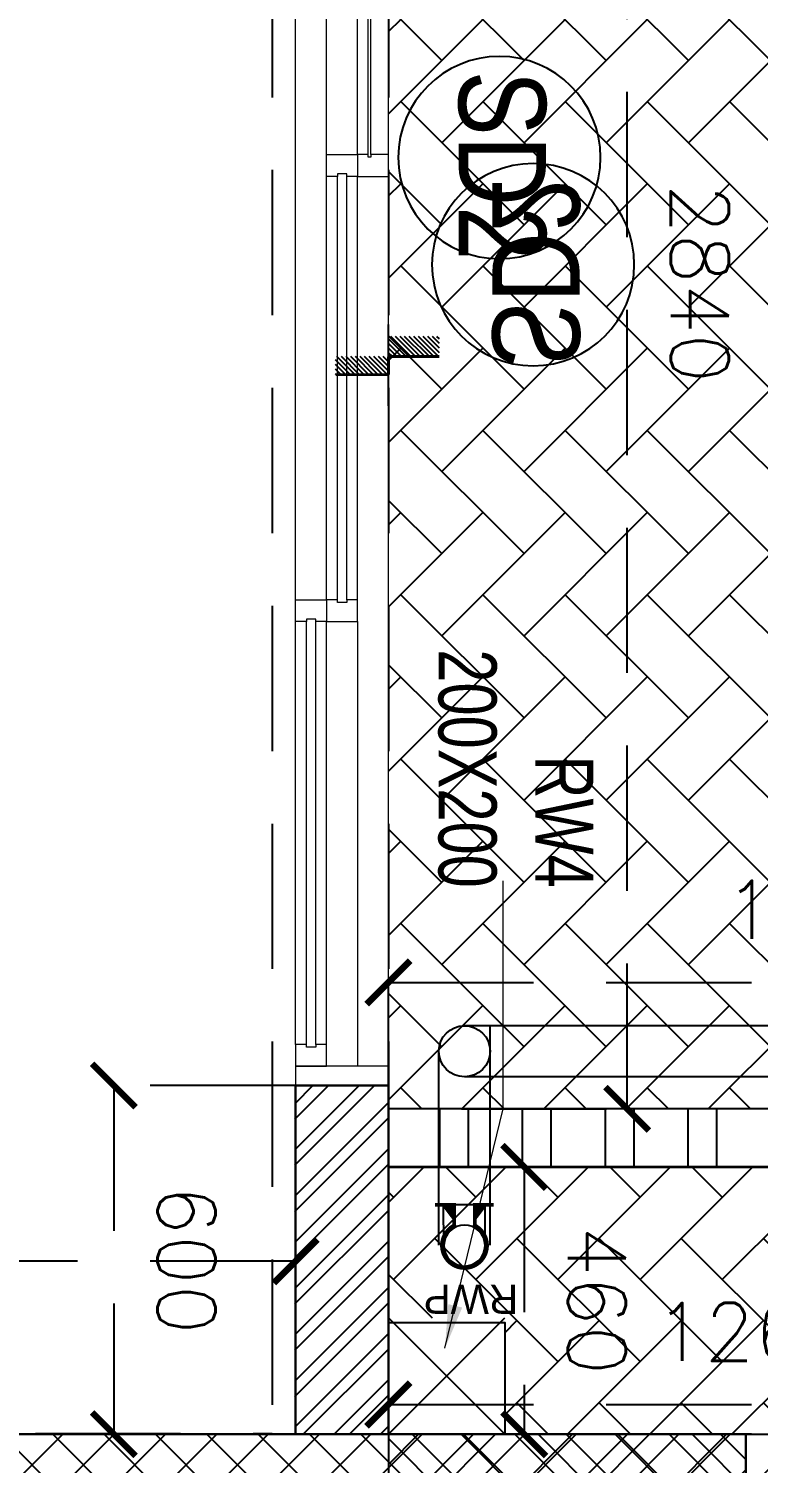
# Model space of a CAD drawing. Header units: millimetres. Extents: x -414464 to 1686, y -90036 to 108605.
# Drawn here: x -103724 to -102469, y -85735 to -83266 of the extents above; entities that cross this region are included whole.
import ezdxf
from ezdxf.enums import TextEntityAlignment as Align

# ---------------------------------------------------------------- set-up
doc = ezdxf.new("R2010")
doc.units = ezdxf.units.MM
doc.header["$LTSCALE"] = 1000
doc.header["$MEASUREMENT"] = 0
for name, pattern in [('$1$AUDIT_D_120904163729-0', [0]), ('$36$HIDDEN', [0.375, 0.25, -0.125]), ('3BHK-A$1$AUDIT_D_120904163729-0', [0]), ('AUDIT_D_120904163729-0', [0]), ('T8(T9 IS SIMILAR) - DIMENSION & TEXTING$1$AUDIT_D_120904163729-0', [0]), ('T8(T9 IS SIMILAR) - DIMENSION & TEXTING$1$HIDDEN', [0.375, 0.25, -0.125]), ('T8(T9 IS SIMILAR) - TYPICAL FLOOR ELEVATION$1$AUDIT_D_120904163729-0', [0]), ('T8(T9 IS SIMILAR)$1$$0$HIDDEN', [0.375, 0.25, -0.125])]:
    doc.linetypes.add(name, pattern=pattern)
doc.layers.get('0').update_dxf_attribs({"linetype": 'AUDIT_D_120904163729-0'})
for name, color, linetype in [('$0$A-HATCH -160', 251, '$1$AUDIT_D_120904163729-0'), ('$21$A-DIMENSIONS', 2, '$36$HIDDEN'), ('3BHK-A$1$$1$CUT-OUT', 49, 'Continuous'), ('3BHK-A$1$A-DECK SUNK 125', 8, 'Continuous'), ('3BHK-A$1$A-Elev Feature-Chajja', 13, 'Continuous'), ('3BHK-A$1$A-HATCH -160', 251, '3BHK-A$1$AUDIT_D_120904163729-0'), ('3BHK-A$1$a-tile drop', 3, 'Continuous'), ('3BHK-A$1$a-window-no', 125, 'Continuous'), ('3BHK-A$1$APT PLANS-typ$0$TILEDROP', 3, 'Continuous'), ('3BHK-A$1$CUT-OUT', 49, 'Continuous'), ('a-rcc', 3, 'Continuous'), ('T8(T9 IS SIMILAR) - DIMENSION & TEXTING$1$A-DIMENSIONS', 2, 'T8(T9 IS SIMILAR) - DIMENSION & TEXTING$1$HIDDEN'), ('T8(T9 IS SIMILAR) - DIMENSION & TEXTING$1$A-PLUMBING', 7, 'T8(T9 IS SIMILAR) - DIMENSION & TEXTING$1$AUDIT_D_120904163729-0'), ('T8(T9 IS SIMILAR) - DIMENSION & TEXTING$1$A-RWS NOS.', 1, 'T8(T9 IS SIMILAR) - DIMENSION & TEXTING$1$AUDIT_D_120904163729-0'), ('T8(T9 IS SIMILAR) - DIMENSION & TEXTING$1$a-window-no', 125, 'Continuous'), ('T8(T9 IS SIMILAR) - DIMENSION & TEXTING$1$RAILING', 35, 'Continuous'), ('T8(T9 IS SIMILAR) - DIMENSION & TEXTING$1$U-TI-EXT-PIPE', 7, 'Continuous'), ('T8(T9 IS SIMILAR) - DIMENSION & TEXTING$1$U-TI-EXT-SUP', 7, 'Continuous'), ('T8(T9 IS SIMILAR) - DIMENSION & TEXTING$1$U-TI-TEXT', 7, 'Continuous'), ('T8(T9 IS SIMILAR) - TYPICAL FLOOR ELEVATION$1$A-WALL HATCH', 252, 'T8(T9 IS SIMILAR) - TYPICAL FLOOR ELEVATION$1$AUDIT_D_120904163729-0'), ('T8(T9 IS SIMILAR) - TYPICAL FLOOR ELEVATION$1$A-WALL-FEATURES', 6, 'T8(T9 IS SIMILAR) - TYPICAL FLOOR ELEVATION$1$AUDIT_D_120904163729-0'), ('T8(T9 IS SIMILAR)$1$$6$a-beam 2', 50, 'Continuous'), ('T8(T9 IS SIMILAR)$1$S-BEAM', 20, 'T8(T9 IS SIMILAR)$1$$0$HIDDEN')]:
    doc.layers.add(name, color=color, linetype=linetype)
for name, color, linetype, lineweight in [('3BHK-A$1$A-WALL- 160', 6, 'Continuous', 30), ('3BHK-A$1$Window', 4, 'Continuous', 20), ('T8(T9 IS SIMILAR) - DIMENSION & TEXTING$1$R0-18-10-2014-T1-1st Podium Floor Plan$0$Text', 2, 'Continuous', 0), ('T8(T9 IS SIMILAR)$1$D&W', 8, 'Continuous', 25)]:
    doc.layers.add(name, color=color, linetype=linetype, lineweight=lineweight)
doc.layers.add('T8(T9 IS SIMILAR) - DIMENSION & TEXTING$1$U-IPD-75mm RWP PIPE', color=7, linetype='Continuous', true_color=0x2a00ff)
doc.styles.add('3BHK-A$1$LODHA STANDERD', font='sanss___.ttf')
doc.styles.add('T8(T9 IS SIMILAR) - DIMENSION & TEXTING$1$arial', font='sanss___.ttf')
doc.styles.add('T8(T9 IS SIMILAR) - DIMENSION & TEXTING$1$ARIAL ARROW', font='swisscl.ttf')
doc.styles.add('T8(T9 IS SIMILAR) - DIMENSION & TEXTING$1$LODHA STANDERD', font='sanss___.ttf')
doc.styles.add('T8(T9 IS SIMILAR) - DIMENSION & TEXTING$1$Romans 1', font='romans.shx', dxfattribs={"height": 100})
doc.styles.add('T8(T9 IS SIMILAR) - DIMENSION & TEXTING$1$Tahoma', font='tahoma.ttf')
doc.dimstyles.new('T8(T9 IS SIMILAR) - DIMENSION & TEXTING$1$ALPINE S', dxfattribs={"dimscale": 0, "dimtxt": 100, "dimasz": 75, "dimexe": 0, "dimexo": 0, "dimgap": 75, "dimtad": 1, "dimdec": 0, "dimzin": 0, "dimdsep": 46, "dimtxsty": 'T8(T9 IS SIMILAR) - DIMENSION & TEXTING$1$Romans 1', "dimblk": 'T8(T9 IS SIMILAR) - DIMENSION & TEXTING$1$_ArchTick', "dimcen": 0.09, "dimclrd": 256, "dimclre": 256, "dimclrt": 7, "dimadec": 0, "dimazin": 0, "dimtfac": 1, "dimtdec": 0, "dimtofl": 0, "dimtmove": 1, "dimatfit": 0, "dimldrblk": 'T8(T9 IS SIMILAR) - DIMENSION & TEXTING$1$_Open90', "dimfxl": 1, "dimtolj": 1, "dimtzin": 0, "dimarcsym": 0})
doc.dimstyles.new('T8(T9 IS SIMILAR) - DIMENSION & TEXTING$1$SAMATA STD', dxfattribs={"dimtxt": 100, "dimasz": 50, "dimexe": 50, "dimexo": 50, "dimgap": 10, "dimtad": 0, "dimdec": 0, "dimrnd": 5, "dimzin": 0, "dimdsep": 46, "dimtxsty": 'T8(T9 IS SIMILAR) - DIMENSION & TEXTING$1$Tahoma', "dimblk": 'T8(T9 IS SIMILAR) - DIMENSION & TEXTING$1$_Origin2', "dimcen": -50, "dimdle": 50, "dimclrd": 7, "dimclre": 7, "dimclrt": 7, "dimadec": 0, "dimazin": 0, "dimtfac": 1, "dimtdec": 0, "dimtmove": 1, "dimatfit": 3, "dimfxl": 150, "dimtfill": 1, "dimtolj": 1, "dimtzin": 0, "dimlwd": -1, "dimlwe": -1, "dimarcsym": 0})

# ---------------------------------------------------------------- blocks, each defined once
blk = doc.blocks.new('3BHK-A$1$WINDOW TAG')
at = {"layer": '3BHK-A$1$a-window-no'}
blk.add_circle((0, 0), 174.1, dxfattribs=at)
at = {"layer": '3BHK-A$1$a-window-no', "style": '3BHK-A$1$LODHA STANDERD'}
blk.add_attdef('WINDOW', text='', height=150, dxfattribs=at).set_placement((11.3, 2.8), align=Align.MIDDLE_CENTER)
blk = doc.blocks.new('3BHK-A$1$2400')
at = {"layer": '3BHK-A$1$Window', "color": 1, "lineweight": 13}
for p, q in [((1151176.5, -5692111.9), (1148842.5, -5692111.9)), ((1149607.5, -5692111.9), (1148880, -5692111.9)), ((1149607.5, -5692165.3), (1148880, -5692165.3)), ((1150373.7, -5692165.3), (1149645, -5692165.3)), ((1150411.2, -5692165.3), (1151176.5, -5692165.3)), ((1149607.5, -5692218.6), (1148842.5, -5692218.6)), ((1150373.7, -5692218.6), (1149645, -5692218.6)), ((1151139, -5692218.6), (1150411.2, -5692218.6)), ((1150373.7, -5692271.9), (1148842.5, -5692271.9)), ((1151139, -5692271.9), (1150411.2, -5692271.9))]:
    blk.add_line(p, q, dxfattribs=at)
at = {"layer": '3BHK-A$1$Window', "color": 5, "lineweight": 13}
for p, q in [((1149607.5, -5692142.2), (1148880, -5692142.2)), ((1149607.5, -5692146.7), (1148880, -5692146.7)), ((1150373.7, -5692183.8), (1149645, -5692183.8)), ((1150373.7, -5692200), (1149645, -5692200)), ((1151139, -5692237.2), (1150411.2, -5692237.2)), ((1151139, -5692253.3), (1150411.2, -5692253.3))]:
    blk.add_line(p, q, dxfattribs=at)
at = {"layer": '3BHK-A$1$Window', "color": 4, "lineweight": 13}
for points in [[(1148842.5, -5692111.9), (1148809.5, -5692111.9), (1148809.5, -5692271.9), (1148842.5, -5692271.9)], [(1148880, -5692146.7), (1148880, -5692165.3), (1148842.5, -5692165.3), (1148842.5, -5692111.9), (1148880, -5692111.9), (1148880, -5692142.2), (1148875.5, -5692142.2), (1148875.5, -5692146.7)], [(1149607.5, -5692146.7), (1149607.5, -5692165.3), (1149645, -5692165.3), (1149645, -5692111.9), (1149607.5, -5692111.9), (1149607.5, -5692142.2), (1149612, -5692142.2), (1149612, -5692146.7)], [(1151209.5, -5692111.9), (1151176.5, -5692111.9), (1151176.5, -5692271.9), (1151209.5, -5692271.9)], [(1149645, -5692200), (1149645, -5692218.6), (1149607.5, -5692218.6), (1149607.5, -5692165.3), (1149645, -5692165.3), (1149645, -5692183.8), (1149640.5, -5692183.8), (1149640.5, -5692200)], [(1150373.7, -5692200), (1150373.7, -5692218.6), (1150411.2, -5692218.6), (1150411.2, -5692165.3), (1150373.7, -5692165.3), (1150373.7, -5692183.8), (1150378.2, -5692183.8), (1150378.2, -5692200)], [(1150411.2, -5692253.3), (1150411.2, -5692271.9), (1150373.7, -5692271.9), (1150373.7, -5692218.6), (1150411.2, -5692218.6), (1150411.2, -5692237.2), (1150406.7, -5692237.2), (1150406.7, -5692253.3)], [(1151139, -5692253.3), (1151139, -5692271.9), (1151176.5, -5692271.9), (1151176.5, -5692218.6), (1151139, -5692218.6), (1151139, -5692237.2), (1151143.5, -5692237.2), (1151143.5, -5692253.3)]]:
    blk.add_lwpolyline(points, close=True, dxfattribs=at)
blk = doc.blocks.new('3BHK-A$1$TILE DROP -x')
at = {"layer": '3BHK-A$1$APT PLANS-typ$0$TILEDROP'}
h = blk.add_hatch(dxfattribs=at)
h.set_pattern_fill('ACET-2D-ANSI31', color=8, scale=90, angle=90, style=0)
h.set_pattern_definition([(135, (-851695.914, 5365039.183), (-7.954951288, -7.954951288), [])])
h.paths.add_polyline_path([(-58323.9, -19205.9), (-58323.9, -19023.7), (-58261.5, -19023.7), (-58261.5, -19205.9)])
edge = h.paths.add_edge_path()
edge.add_line((-58323.9, -19381.2), (-58393.7, -19381.2))
edge.add_line((-58323.9, -19205.9), (-58323.9, -19381.2))
edge.add_line((-58393.1, -19205.9), (-58323.9, -19205.9))
edge.add_line((-58393.1, -19381.2), (-58393.1, -19205.9))
at = {"layer": '3BHK-A$1$APT PLANS-typ$0$TILEDROP', "color": 1}
blk.add_line((-58153.9, -19205.9), (-58434, -19205.9), dxfattribs=at)
at = {"layer": '3BHK-A$1$APT PLANS-typ$0$TILEDROP', "color": 20, "const_width": 10}
for points in [[(-58261.5, -19205.9), (-58261.5, -19023.7)], [(-58323.9, -19381.2), (-58323.9, -19205.9)], [(-58323.9, -19205.9), (-58261.5, -19205.9)]]:
    blk.add_lwpolyline(points, dxfattribs=at)
blk = doc.blocks.new('3BHK-A')
at = {"layer": '3BHK-A$1$A-DECK SUNK 125'}
h = blk.add_hatch(dxfattribs=at)
h.set_pattern_fill('AR-HBONE', color=256, scale=25)
h.set_pattern_definition([(45, (25997.86, -10382.14), (1e-14, 141.4213562), [300, -100]), (135, (26068.57, -10311.43), (1e-14, 141.4213562), [300, -100])])
h.paths.add_polyline_path([(1187192.4, -5708413.7), (1189472.4, -5708413.6), (1189472.4, -5708714), (1190032.4, -5708714), (1190032.4, -5709913.5), (1187192.3, -5709913.5)])
h = blk.add_hatch(dxfattribs=at)
h.set_pattern_fill('AR-HBONE', color=256, scale=25)
edge = h.paths.add_edge_path(flags=17)
edge.add_arc((1186782.7, -5709763.7), 13, 0, 360)
h.paths.add_polyline_path([(1187092.7, -5709913.7), (1186832.7, -5709913.7), (1186832.7, -5709713.7), (1186632.7, -5709713.7), (1186632.7, -5708653.7), (1187092.7, -5708653.7)])
at = {"layer": '3BHK-A$1$A-HATCH -160', "linetype": 'ByBlock'}
h = blk.add_hatch(dxfattribs=at)
h.set_pattern_fill('ANSI37', color=256, scale=500)
h.set_pattern_definition([(45, (-0.65, 1286.84), (-44.1941738, 44.1941738), []), (135, (-0.65, 1286.84), (-44.1941738, -44.1941738), [])])
h.paths.add_polyline_path([(1186432.8, -5709298.6), (1186632.7, -5709298.6), (1186632.7, -5710698.5), (1186432.9, -5710698.5)])
h = blk.add_hatch(dxfattribs=at)
h.set_pattern_fill('ANSI32', color=256, scale=150)
h.set_pattern_definition([(45, (-0.65, 1285.594), (-39.77475644, 39.77475644), []), (45, (25.864, 1285.594), (-39.77475644, 39.77475644), [])])
h.paths.add_polyline_path([(1186632.7, -5710074.9), (1187232.7, -5710074.9), (1187232.7, -5709914.9), (1186632.7, -5709914.9)])
at = {"layer": '3BHK-A$1$$1$CUT-OUT', "elevation": 0}
blk.add_lwpolyline([(1187192.3, -5708653.7), (1187192.3, -5709913.7), (1187092.3, -5709913.6), (1187092.4, -5708653.7)], close=True, dxfattribs=at)
blk.add_lwpolyline([(1187092.3, -5709913.7), (1187092.4, -5708653.7)], dxfattribs=at)
at = {"layer": '3BHK-A$1$A-Elev Feature-Chajja', "color": 4, "elevation": 0}
for points in [[(1187192.3, -5709398.4), (1187092.3, -5709398.4), (1187092.3, -5709348.4), (1187192.3, -5709348.4)], [(1187192.3, -5709540.9), (1187092.3, -5709540.9), (1187092.3, -5709491), (1187192.3, -5709491)], [(1187192.3, -5709683.5), (1187092.3, -5709683.5), (1187092.3, -5709633.5), (1187192.3, -5709633.5)], [(1187192.3, -5709826.1), (1187092.3, -5709826.1), (1187092.3, -5709776.1), (1187192.3, -5709776.1)]]:
    blk.add_lwpolyline(points, close=True, dxfattribs=at)
at = {"layer": '3BHK-A$1$A-WALL- 160', "linetype": 'ByBlock'}
for p, q in [((1186632.7, -5709298.6), (1186432.7, -5709298.6)), ((1186632.7, -5710698.5), (1186632.7, -5709298.6)), ((1187232.7, -5709914.1, 0), (1187232.7, -5710073.7, 0)), ((1187232.7, -5710073.7, 0), (1186632.7, -5710073.7, 0))]:
    blk.add_line(p, q, dxfattribs=at)
at = {"layer": '3BHK-A$1$A-WALL- 160', "linetype": 'ByBlock', "elevation": 0}
blk.add_lwpolyline([(1187232.7, -5709913.7), (1186632.8, -5709913.7)], dxfattribs=at)
at = {"layer": '3BHK-A$1$CUT-OUT'}
blk.add_lwpolyline([(1187092.7, -5709913.7), (1186824.7, -5709913.7), (1186824.7, -5709713.7), (1186632.7, -5709713.7), (1186632.7, -5708653.7), (1187092.7, -5708653.7)], close=True, dxfattribs=at)
at = {"layer": '3BHK-A$1$CUT-OUT', "linetype": 'ByBlock', "elevation": 0.6}
blk.add_lwpolyline([(1186632.7, -5709913.7), (1186832.7, -5709713.7)], dxfattribs=at)
at = {"layer": '3BHK-A$1$CUT-OUT', "linetype": 'ByBlock'}
blk.add_lwpolyline([(1186632.7, -5709713.7), (1186832.7, -5709913.7)], dxfattribs=at)
at = {"layer": '3BHK-A$1$a-tile drop', "xscale": 0.5, "yscale": 0.5, "zscale": 0.5, "rotation": 180}
blk.add_blockref('3BHK-A$1$TILE DROP -x', (1159325.2, -5719516.5, 0), dxfattribs=at)
at = {"layer": '3BHK-A$1$A-WALL- 160', "linetype": 'ByBlock', "xscale": -1}
blk.add_blockref('3BHK-A$1$2400', (2338442.2, -17801.7, 0), dxfattribs=at)
at = {"layer": '3BHK-A$1$a-window-no'}
ref = blk.add_blockref('3BHK-A$1$WINDOW TAG', (1188645.3, -5709664.7, 0), dxfattribs=at)
ref.add_attrib('WINDOW', 'SD2', dxfattribs={"height": 150, "style": '3BHK-A$1$LODHA STANDERD', "width": 0.8}).set_placement((1188631.2, -5709659.7, 0), align=Align.MIDDLE_CENTER)
blk = doc.blocks.new('T8(T9 IS SIMILAR) - TYPICAL FLOOR ELEVATION')
at = {"layer": 'T8(T9 IS SIMILAR) - TYPICAL FLOOR ELEVATION$1$A-WALL HATCH', "linetype": 'ByBlock'}
h = blk.add_hatch(dxfattribs=at)
h.set_pattern_fill('ANSI37', color=256, scale=750)
h.set_pattern_definition([(45, (-0.1, -0.21), (-66.2912607, 66.2912607), []), (135, (-0.1, -0.21), (-66.2912607, -66.2912607), [])])
h.paths.add_polyline_path([(1186632.3, -5709913.9), (1186432.3, -5709913.9), (1186432.3, -5708154.2), (1186632.3, -5708154.2)])
h.paths.add_polyline_path([(1190032.3, -5708154), (1190232.6, -5708154), (1190232.6, -5709913.7), (1190032.3, -5709913.7)])
h.paths.add_polyline_path([(1202792.3, -5700405.8), (1202592.3, -5700405.8), (1202592.3, -5701090.3), (1202792.3, -5701090.3)])
h.paths.add_polyline_path([(1209952.2, -5700405.8), (1209752.2, -5700405.8), (1209752.2, -5701092), (1209952.2, -5701092)])
h.paths.add_polyline_path([(1222512.1, -5708154), (1222311.7, -5708154), (1222311.7, -5709913.7), (1222512.1, -5709913.7)])
h.paths.add_polyline_path([(1225912.1, -5709913.9), (1226112.1, -5709913.9), (1226112.1, -5708154.2), (1225912.1, -5708154.2)])
h.paths.add_polyline_path([(1209852.3, -5729369.1), (1210052.3, -5729369.1), (1210052.3, -5728684.2), (1209852.3, -5728684.2)])
h.paths.add_polyline_path([(1202692.1, -5729369.1), (1202492, -5729369.1), (1202492, -5728684.2), (1202692.1, -5728684.2)])
at = {"layer": 'T8(T9 IS SIMILAR) - TYPICAL FLOOR ELEVATION$1$A-WALL-FEATURES', "linetype": 'ByBlock'}
blk.add_lwpolyline([(1225912.2, -5709913.7), (1226112.2, -5709913.7), (1226112.2, -5708154), (1225912.2, -5708154)], close=True, dxfattribs=at)
blk = doc.blocks.new('T8(T9 IS SIMILAR) - DIMENSION & TEXTING$1$WINDOW TAG')
at = {"layer": 'T8(T9 IS SIMILAR) - DIMENSION & TEXTING$1$a-window-no'}
blk.add_circle((0, 0), 174.1, dxfattribs=at)
at = {"layer": 'T8(T9 IS SIMILAR) - DIMENSION & TEXTING$1$a-window-no', "style": 'T8(T9 IS SIMILAR) - DIMENSION & TEXTING$1$LODHA STANDERD'}
blk.add_attdef('WINDOW', text='', height=150, dxfattribs=at).set_placement((11.3, 2.8), align=Align.MIDDLE_CENTER)
blk = doc.blocks.new('T8(T9 IS SIMILAR) - DIMENSION & TEXTING$1$_ArchTick')
at = {"color": 0, "linetype": 'ByBlock', "const_width": 0.15}
blk.add_lwpolyline([(-0.5, -0.5), (0.5, 0.5)], dxfattribs=at)
blk = doc.blocks.new('*D1430')
at = {"layer": 'T8(T9 IS SIMILAR) - DIMENSION & TEXTING$1$A-DIMENSIONS', "linetype": 'T8(T9 IS SIMILAR) - DIMENSION & TEXTING$1$HIDDEN', "lineweight": -2, "transparency": 16777216}
for p, q in [((1222511.9, -5709788.3), (1222511.9, -5709502.9)), ((1225352, -5709788.3), (1225352, -5709502.9))]:
    blk.add_line(p, q, dxfattribs=at)
at = {"layer": 'T8(T9 IS SIMILAR) - DIMENSION & TEXTING$1$A-DIMENSIONS', "lineweight": -2, "transparency": 16777216}
blk.add_line((1225352, -5709502.9), (1222511.9, -5709502.9), dxfattribs=at)
at = {"layer": 'T8(T9 IS SIMILAR) - DIMENSION & TEXTING$1$A-DIMENSIONS', "linetype": 'ByBlock', "lineweight": -2, "transparency": 16777216, "xscale": 75, "yscale": 75, "zscale": 75, "rotation": 180}
blk.add_blockref('T8(T9 IS SIMILAR) - DIMENSION & TEXTING$1$_ArchTick', (1222511.9, -5709502.9), dxfattribs=at)
at = {"layer": 'T8(T9 IS SIMILAR) - DIMENSION & TEXTING$1$A-DIMENSIONS', "linetype": 'ByBlock', "lineweight": -2, "transparency": 16777216, "xscale": 75, "yscale": 75, "zscale": 75}
blk.add_blockref('T8(T9 IS SIMILAR) - DIMENSION & TEXTING$1$_ArchTick', (1225352, -5709502.9), dxfattribs=at)
at = {"layer": 'T8(T9 IS SIMILAR) - DIMENSION & TEXTING$1$A-DIMENSIONS', "color": 7, "linetype": 'ByBlock', "transparency": 16777216, "insert": (1223931.9, -5709377.9), "char_height": 100, "attachment_point": 5, "style": 'T8(T9 IS SIMILAR) - DIMENSION & TEXTING$1$Romans 1'}
blk.add_mtext('\\A1;2840', dxfattribs=at)
blk = doc.blocks.new('T8(T9 IS SIMILAR) - DIMENSION & TEXTING$1$_Open90')
at = {"color": 0, "linetype": 'ByBlock', "lineweight": -2}
for p, q in [((-0.5, 0.5), (0, 0)), ((0, 0), (-1, 0)), ((0, 0), (-0.5, -0.5))]:
    blk.add_line(p, q, dxfattribs=at)
blk = doc.blocks.new('*D1431')
at = {"layer": 'T8(T9 IS SIMILAR) - DIMENSION & TEXTING$1$A-DIMENSIONS', "linetype": 'T8(T9 IS SIMILAR) - DIMENSION & TEXTING$1$HIDDEN', "lineweight": -2, "transparency": 16777216}
for p, q in [((1225319, -5708414), (1225134.5, -5708414)), ((1225319, -5709913.9), (1225134.5, -5709913.9))]:
    blk.add_line(p, q, dxfattribs=at)
at = {"layer": 'T8(T9 IS SIMILAR) - DIMENSION & TEXTING$1$A-DIMENSIONS', "lineweight": -2, "transparency": 16777216}
blk.add_line((1225134.5, -5709913.9), (1225134.5, -5708414), dxfattribs=at)
at = {"layer": 'T8(T9 IS SIMILAR) - DIMENSION & TEXTING$1$A-DIMENSIONS', "linetype": 'ByBlock', "lineweight": -2, "transparency": 16777216, "xscale": 75, "yscale": 75, "zscale": 75}
for p, rotation in [((1225134.5, -5708414), 90), ((1225134.5, -5709913.9), 270)]:
    blk.add_blockref('T8(T9 IS SIMILAR) - DIMENSION & TEXTING$1$_ArchTick', p, dxfattribs=dict(at, rotation=rotation))
at = {"layer": 'T8(T9 IS SIMILAR) - DIMENSION & TEXTING$1$A-DIMENSIONS', "color": 7, "linetype": 'ByBlock', "transparency": 16777216, "insert": (1225009.5, -5709163.9), "char_height": 100, "attachment_point": 5, "rotation": 90, "style": 'T8(T9 IS SIMILAR) - DIMENSION & TEXTING$1$Romans 1'}
blk.add_mtext('\\A1;1500', dxfattribs=at)
blk = doc.blocks.new('*D1432')
at = {"layer": 'T8(T9 IS SIMILAR) - DIMENSION & TEXTING$1$A-DIMENSIONS', "linetype": 'T8(T9 IS SIMILAR) - DIMENSION & TEXTING$1$HIDDEN', "lineweight": -2, "transparency": 16777216}
for p, q in [((1225452, -5709722), (1225452, -5709680)), ((1225912, -5709722), (1225912, -5709680))]:
    blk.add_line(p, q, dxfattribs=at)
at = {"layer": 'T8(T9 IS SIMILAR) - DIMENSION & TEXTING$1$A-DIMENSIONS', "lineweight": -2, "transparency": 16777216}
blk.add_line((1225452, -5709680), (1225912, -5709680), dxfattribs=at)
at = {"layer": 'T8(T9 IS SIMILAR) - DIMENSION & TEXTING$1$A-DIMENSIONS', "linetype": 'ByBlock', "lineweight": -2, "transparency": 16777216, "xscale": 75, "yscale": 75, "zscale": 75, "rotation": 180}
blk.add_blockref('T8(T9 IS SIMILAR) - DIMENSION & TEXTING$1$_ArchTick', (1225452, -5709680), dxfattribs=at)
at = {"layer": 'T8(T9 IS SIMILAR) - DIMENSION & TEXTING$1$A-DIMENSIONS', "linetype": 'ByBlock', "lineweight": -2, "transparency": 16777216, "xscale": 75, "yscale": 75, "zscale": 75}
blk.add_blockref('T8(T9 IS SIMILAR) - DIMENSION & TEXTING$1$_ArchTick', (1225912, -5709680), dxfattribs=at)
at = {"layer": 'T8(T9 IS SIMILAR) - DIMENSION & TEXTING$1$A-DIMENSIONS', "color": 7, "linetype": 'ByBlock', "transparency": 16777216, "insert": (1225682, -5709555), "char_height": 100, "attachment_point": 5, "style": 'T8(T9 IS SIMILAR) - DIMENSION & TEXTING$1$Romans 1'}
blk.add_mtext('\\A1;460', dxfattribs=at)
blk = doc.blocks.new('*D1433')
at = {"layer": 'T8(T9 IS SIMILAR) - DIMENSION & TEXTING$1$A-DIMENSIONS', "linetype": 'T8(T9 IS SIMILAR) - DIMENSION & TEXTING$1$HIDDEN', "lineweight": -2, "transparency": 16777216}
for p, q in [((1225876.1, -5708653.9), (1225860.9, -5708653.9)), ((1225876.1, -5709913.9), (1225860.9, -5709913.9))]:
    blk.add_line(p, q, dxfattribs=at)
at = {"layer": 'T8(T9 IS SIMILAR) - DIMENSION & TEXTING$1$A-DIMENSIONS', "lineweight": -2, "transparency": 16777216}
blk.add_line((1225860.9, -5709913.9), (1225860.9, -5708653.9), dxfattribs=at)
at = {"layer": 'T8(T9 IS SIMILAR) - DIMENSION & TEXTING$1$A-DIMENSIONS', "linetype": 'ByBlock', "lineweight": -2, "transparency": 16777216, "xscale": 75, "yscale": 75, "zscale": 75}
for p, rotation in [((1225860.9, -5708653.9), 90), ((1225860.9, -5709913.9), 270)]:
    blk.add_blockref('T8(T9 IS SIMILAR) - DIMENSION & TEXTING$1$_ArchTick', p, dxfattribs=dict(at, rotation=rotation))
at = {"layer": 'T8(T9 IS SIMILAR) - DIMENSION & TEXTING$1$A-DIMENSIONS', "color": 7, "linetype": 'ByBlock', "transparency": 16777216, "insert": (1225735.9, -5709283.9), "char_height": 100, "attachment_point": 5, "rotation": 90, "style": 'T8(T9 IS SIMILAR) - DIMENSION & TEXTING$1$Romans 1'}
blk.add_mtext('\\A1;1260', dxfattribs=at)
blk = doc.blocks.new('*D1447')
at = {"layer": 'T8(T9 IS SIMILAR) - DIMENSION & TEXTING$1$A-DIMENSIONS', "linetype": 'T8(T9 IS SIMILAR) - DIMENSION & TEXTING$1$HIDDEN', "lineweight": -2, "transparency": 16777216}
for p, q in [((1225311.9, -5710073.7), (1225311.9, -5710386.4)), ((1225911.9, -5710073.9), (1225911.9, -5710386.4))]:
    blk.add_line(p, q, dxfattribs=at)
at = {"layer": 'T8(T9 IS SIMILAR) - DIMENSION & TEXTING$1$A-DIMENSIONS', "lineweight": -2, "transparency": 16777216}
blk.add_line((1225311.9, -5710386.4), (1225911.9, -5710386.4), dxfattribs=at)
at = {"layer": 'T8(T9 IS SIMILAR) - DIMENSION & TEXTING$1$A-DIMENSIONS', "linetype": 'ByBlock', "lineweight": -2, "transparency": 16777216, "xscale": 75, "yscale": 75, "zscale": 75, "rotation": 180}
blk.add_blockref('T8(T9 IS SIMILAR) - DIMENSION & TEXTING$1$_ArchTick', (1225311.9, -5710386.4), dxfattribs=at)
at = {"layer": 'T8(T9 IS SIMILAR) - DIMENSION & TEXTING$1$A-DIMENSIONS', "linetype": 'ByBlock', "lineweight": -2, "transparency": 16777216, "xscale": 75, "yscale": 75, "zscale": 75}
blk.add_blockref('T8(T9 IS SIMILAR) - DIMENSION & TEXTING$1$_ArchTick', (1225911.9, -5710386.4), dxfattribs=at)
at = {"layer": 'T8(T9 IS SIMILAR) - DIMENSION & TEXTING$1$A-DIMENSIONS', "color": 7, "linetype": 'ByBlock', "transparency": 16777216, "insert": (1225611.9, -5710261.4), "char_height": 100, "attachment_point": 5, "style": 'T8(T9 IS SIMILAR) - DIMENSION & TEXTING$1$Romans 1'}
blk.add_mtext('\\A1;600', dxfattribs=at)
blk = doc.blocks.new('*D1390')
at = {"layer": 'T8(T9 IS SIMILAR) - DIMENSION & TEXTING$1$A-DIMENSIONS', "linetype": 'T8(T9 IS SIMILAR) - DIMENSION & TEXTING$1$HIDDEN', "lineweight": -2, "transparency": 16777216}
for p, q in [((1225447.5, -5710073.7), (1225614.3, -5710073.7)), ((1225447.5, -5714748.5), (1225614.3, -5714748.5))]:
    blk.add_line(p, q, dxfattribs=at)
at = {"layer": 'T8(T9 IS SIMILAR) - DIMENSION & TEXTING$1$A-DIMENSIONS', "lineweight": -2, "transparency": 16777216}
blk.add_line((1225614.3, -5710073.7), (1225614.3, -5714748.5), dxfattribs=at)
at = {"layer": 'T8(T9 IS SIMILAR) - DIMENSION & TEXTING$1$A-DIMENSIONS', "linetype": 'ByBlock', "lineweight": -2, "transparency": 16777216, "xscale": 75, "yscale": 75, "zscale": 75}
for p, rotation in [((1225614.3, -5710073.7), 90), ((1225614.3, -5714748.5), 270)]:
    blk.add_blockref('T8(T9 IS SIMILAR) - DIMENSION & TEXTING$1$_ArchTick', p, dxfattribs=dict(at, rotation=rotation))
at = {"layer": 'T8(T9 IS SIMILAR) - DIMENSION & TEXTING$1$A-DIMENSIONS', "color": 7, "linetype": 'ByBlock', "transparency": 16777216, "insert": (1225489.3, -5712411.1), "char_height": 100, "attachment_point": 5, "rotation": 90, "style": 'T8(T9 IS SIMILAR) - DIMENSION & TEXTING$1$Romans 1'}
blk.add_mtext('\\A1;4675', dxfattribs=at)
blk = doc.blocks.new('*U428')
at = {"layer": 'T8(T9 IS SIMILAR) - DIMENSION & TEXTING$1$RAILING', "color": 8, "linetype": 'Continuous'}
for points in [[(0.67, 0.4), (0.86, 0.88), (0.31, 0.16)], [(0.67, 0.4), (0.31, 0.16), (0.86, 0.16)], [(0.67, 0.4), (0.86, 0.16), (0.86, 0.88)]]:
    blk.add_solid(points, dxfattribs=at)
blk = doc.blocks.new('*U429')
at = {"layer": 'T8(T9 IS SIMILAR) - DIMENSION & TEXTING$1$RAILING', "color": 8, "linetype": 'Continuous', "extrusion": (0, 0, -1)}
for points in [[(-3.34, 0.4), (-3.16, 0.88), (-3.7, 0.16)], [(-3.34, 0.4), (-3.16, 0.16), (-3.16, 0.88)], [(-3.34, 0.4), (-3.7, 0.16), (-3.16, 0.16)]]:
    blk.add_solid(points, dxfattribs=at)
blk = doc.blocks.new('T8(T9 IS SIMILAR) - DIMENSION & TEXTING$1$SUP')
at = {"layer": 'T8(T9 IS SIMILAR) - DIMENSION & TEXTING$1$U-TI-EXT-SUP', "color": 1, "ltscale": 5}
for p, q in [((13177.17, -14122.16), (13177.17, -14125.49)), ((13180.61, -14122.16), (13180.61, -14125.49))]:
    blk.add_line(p, q, dxfattribs=at)
at = {"layer": 'T8(T9 IS SIMILAR) - DIMENSION & TEXTING$1$U-TI-EXT-SUP', "color": 8}
for p, q in [((13177.43, -14125.36), (13177.9, -14124.74)), ((13177.9, -14124.73), (13177.9, -14125.36)), ((13177.9, -14125.36), (13177.43, -14125.36))]:
    blk.add_line(p, q, dxfattribs=at)
at = {"layer": 'T8(T9 IS SIMILAR) - DIMENSION & TEXTING$1$U-TI-EXT-SUP', "color": 7}
blk.add_line((13179.75, -14125.49), (13178.03, -14125.49), dxfattribs=at)
at = {"layer": 'T8(T9 IS SIMILAR) - DIMENSION & TEXTING$1$U-TI-EXT-SUP', "color": 7, "const_width": 0.3}
blk.add_lwpolyline([(13178.03, -14123.79, -4.115665), (13179.75, -14123.79, 0)], format="xyb", dxfattribs=at)
for points in [[(13178.03, -14125.49), (13178.03, -14123.7)], [(13179.75, -14123.7), (13179.75, -14125.49)], [(13178.03, -14124.35), (13177.16, -14125.5)], [(13179.75, -14124.35), (13180.62, -14125.5)], [(13176.45, -14125.49), (13178.18, -14125.49)], [(13179.6, -14125.49), (13181.31, -14125.49)]]:
    blk.add_lwpolyline(points, dxfattribs=at)
at = {"layer": 'T8(T9 IS SIMILAR) - DIMENSION & TEXTING$1$U-TI-EXT-SUP', "color": 1}
blk.add_circle((13178.89, -14122.12), 1.7, dxfattribs=at)
at = {"layer": 'T8(T9 IS SIMILAR) - DIMENSION & TEXTING$1$U-TI-EXT-SUP', "color": 7}
blk.add_ellipse((13178.89, -14122.16), major_axis=(-1.35, 1.35), ratio=1, start_param=2.825571, end_param=8.127392, dxfattribs=at)
at = {"layer": 'T8(T9 IS SIMILAR) - DIMENSION & TEXTING$1$U-TI-EXT-SUP', "color": 8, "linetype": 'Continuous', "xscale": 0.8610379049555374, "yscale": 0.8610379049555374, "zscale": 0.8610379049555374}
for name in ['*U428', '*U429']:
    blk.add_blockref(name, (13177.16, -14125.5), dxfattribs=at)
blk = doc.blocks.new('T8(T9 IS SIMILAR) - DIMENSION & TEXTING$1$A$C77D62699')
at = {"layer": 'T8(T9 IS SIMILAR) - DIMENSION & TEXTING$1$U-IPD-75mm RWP PIPE', "linetype": 'ByBlock', "elevation": 0}
for points in [[(17756.7, 5376.3), (17756.7, 4091.1)], [(17844.7, 5376.3), (17844.7, 4091.1)], [(18134.2, 4135.1), (17756.7, 4135.1)], [(18134.2, 4047.1), (17800.7, 4047.1)]]:
    blk.add_lwpolyline(points, dxfattribs=at)
at = {"layer": 'T8(T9 IS SIMILAR) - DIMENSION & TEXTING$1$U-IPD-75mm RWP PIPE', "linetype": 'ByBlock'}
blk.add_circle((17800.7, 4091.1, 0), 44, dxfattribs=at)
at = {"layer": 'T8(T9 IS SIMILAR) - DIMENSION & TEXTING$1$U-TI-EXT-PIPE', "xscale": -20.76416868124874, "yscale": 20.76416868124874, "zscale": 20.76416868124874, "rotation": 270.1240371321761}
blk.add_blockref('T8(T9 IS SIMILAR) - DIMENSION & TEXTING$1$SUP', (311960.8, -268922.1, 0), dxfattribs=at)
at = {"layer": 'T8(T9 IS SIMILAR) - DIMENSION & TEXTING$1$U-TI-TEXT', "style": 'T8(T9 IS SIMILAR) - DIMENSION & TEXTING$1$arial'}
blk.add_text('RWP', height=50, rotation=270, dxfattribs=at).set_placement((18202.6, 4183.6, 0))
blk = doc.blocks.new('T8(T9 IS SIMILAR) - DIMENSION & TEXTING$1$_Origin2')
at = {"color": 0, "linetype": 'ByBlock', "lineweight": -2}
blk.add_line((-0.5, 0), (-1, 0), dxfattribs=at)
for radius in [0.5, 0.25]:
    blk.add_circle((0, 0), radius, dxfattribs=at)
blk = doc.blocks.new('T8(T9 IS SIMILAR) - DIMENSION & TEXTING')
at = {"layer": 'T8(T9 IS SIMILAR) - DIMENSION & TEXTING$1$A-PLUMBING', "linetype": 'ByBlock'}
blk.add_blockref('T8(T9 IS SIMILAR) - DIMENSION & TEXTING$1$A$C77D62699', (1207452.3, -5713874), dxfattribs=at)
at = {"layer": 'T8(T9 IS SIMILAR) - DIMENSION & TEXTING$1$a-window-no'}
ref = blk.add_blockref('T8(T9 IS SIMILAR) - DIMENSION & TEXTING$1$WINDOW TAG', (1223715, -5709722.8, 0.5), dxfattribs=dict(at, xscale=-1))
ref.add_attrib('WINDOW', 'SD2', dxfattribs={"height": 150, "style": 'T8(T9 IS SIMILAR) - DIMENSION & TEXTING$1$LODHA STANDERD', "width": 0.8}).set_placement((1223728.6, -5709717.7, 0.5), align=Align.MIDDLE_CENTER)
at = {"layer": 'T8(T9 IS SIMILAR) - DIMENSION & TEXTING$1$A-RWS NOS.', "linetype": 'ByBlock', "insert": (1224971.7, -5709560.9), "char_height": 100, "width": 435.517, "attachment_point": 3, "style": 'T8(T9 IS SIMILAR) - DIMENSION & TEXTING$1$ARIAL ARROW'}
blk.add_mtext('RW4\\P200X200', dxfattribs=at)
at = {"layer": 'T8(T9 IS SIMILAR) - DIMENSION & TEXTING$1$A-DIMENSIONS', "linetype": 'ByBlock'}
for base, p1, p2, picture, middle in [((1225134.5, -5708414, 0.5), (1225319, -5709913.9, 0.5), (1225319, -5708414, 0.5), '*D1431', (1225009.5, -5709163.9, 0.5)), ((1225860.9, -5708653.9, 0.5), (1225876.1, -5709913.9, 0.5), (1225876.1, -5708653.9, 0.5), '*D1433', (1225735.9, -5709283.9, 0.5)), ((1225614.3, -5714748.5, 0.5), (1225447.5, -5710073.7, 1), (1225447.5, -5714748.5, 1), '*D1390', (1225489.3, -5712411.1, 0.5))]:
    dim = blk.add_linear_dim(base=base, p1=p1, p2=p2, angle=90, dimstyle='T8(T9 IS SIMILAR) - DIMENSION & TEXTING$1$ALPINE S', override={"dimscale": 1, "dimfxl": 5, "dimarcsym": 1}, dxfattribs=at)
    dim.commit()
    dim.dimension.update_dxf_attribs({"geometry": picture, "text_midpoint": middle})
for base, p1, p2, picture, middle in [((1222511.9, -5709502.9, 0.5), (1225352, -5709788.3, 0.5), (1222511.9, -5709788.3, 0.5), '*D1430', (1223931.9, -5709377.9, 0.5)), ((1225912, -5709680, 0.5), (1225452, -5709722, 0.5), (1225912, -5709722, 0.5), '*D1432', (1225682, -5709555, 0.5)), ((1225911.9, -5710386.4, 0.5), (1225311.9, -5710073.7, 0.5), (1225911.9, -5710073.9, 0.5), '*D1447', (1225611.9, -5710261.4, 0.5))]:
    dim = blk.add_linear_dim(base=base, p1=p1, p2=p2, dimstyle='T8(T9 IS SIMILAR) - DIMENSION & TEXTING$1$ALPINE S', override={"dimscale": 1, "dimfxl": 5, "dimarcsym": 1}, dxfattribs=at)
    dim.commit()
    dim.dimension.update_dxf_attribs({"geometry": picture, "text_midpoint": middle})
at = {"layer": 'T8(T9 IS SIMILAR) - DIMENSION & TEXTING$1$R0-18-10-2014-T1-1st Podium Floor Plan$0$Text'}
blk.add_leader([(1225764, -5709816.5), (1225352, -5709716.4), (1224959.7, -5709716.4)], dimstyle='T8(T9 IS SIMILAR) - DIMENSION & TEXTING$1$SAMATA STD', override={"dimasz": 75, "dimclrd": 2, "dimfxlon": 1, "dimarcsym": 1}, dxfattribs=at)
blk = doc.blocks.new('T8(T9 IS SIMILAR)')
at = {"layer": 'T8(T9 IS SIMILAR)$1$D&W', "linetype": 'ByBlock', "xscale": -1}
blk.add_blockref('3BHK-A', (2412544.6, 0, 0.5), dxfattribs=at)
at = {"layer": 'T8(T9 IS SIMILAR)$1$D&W', "linetype": 'ByBlock'}
blk.add_blockref('T8(T9 IS SIMILAR) - TYPICAL FLOOR ELEVATION', (0, 0), dxfattribs=at)
at = {"layer": 'T8(T9 IS SIMILAR)$1$$6$a-beam 2', "linetype": 'ByBlock'}
blk.add_blockref('T8(T9 IS SIMILAR) - DIMENSION & TEXTING', (0, 0), dxfattribs=at)
at = {"layer": 'T8(T9 IS SIMILAR)$1$S-BEAM'}
for p, q in [((1225911.6, -5709913.7, -0.2), (1225911.6, -5708154, 0.1)), ((1222611.4, -5709913.7, -0.5), (1227361.3, -5709913.7, -0.5)), ((1222611.4, -5710113.7, -0.5), (1227361.3, -5710113.7, -0.5)), ((1225910.6, -5714646.5, -0.5), (1225910.6, -5710113.7, -0.6))]:
    blk.add_line(p, q, dxfattribs=at)
blk = doc.blocks.new('A$C48506478')
at = {"layer": '$21$A-DIMENSIONS', "linetype": 'ByBlock'}
blk.add_blockref('T8(T9 IS SIMILAR)', (-1195542.6, 5727884.6), dxfattribs=at)
at = {"layer": '$0$A-HATCH -160', "linetype": 'ByBlock'}
blk.add_blockref('T8(T9 IS SIMILAR) - DIMENSION & TEXTING', (-1195542.6, 5727884.6), dxfattribs=at)

msp = doc.modelspace()

# ---------------------------------------------------------------- block references
at = {"layer": 'a-rcc', "linetype": 'ByBlock', "rotation": 270}
msp.add_blockref('A$C48506478', (-121076, -55315.3, 0), dxfattribs=at)

doc.saveas('drawing.dxf')
